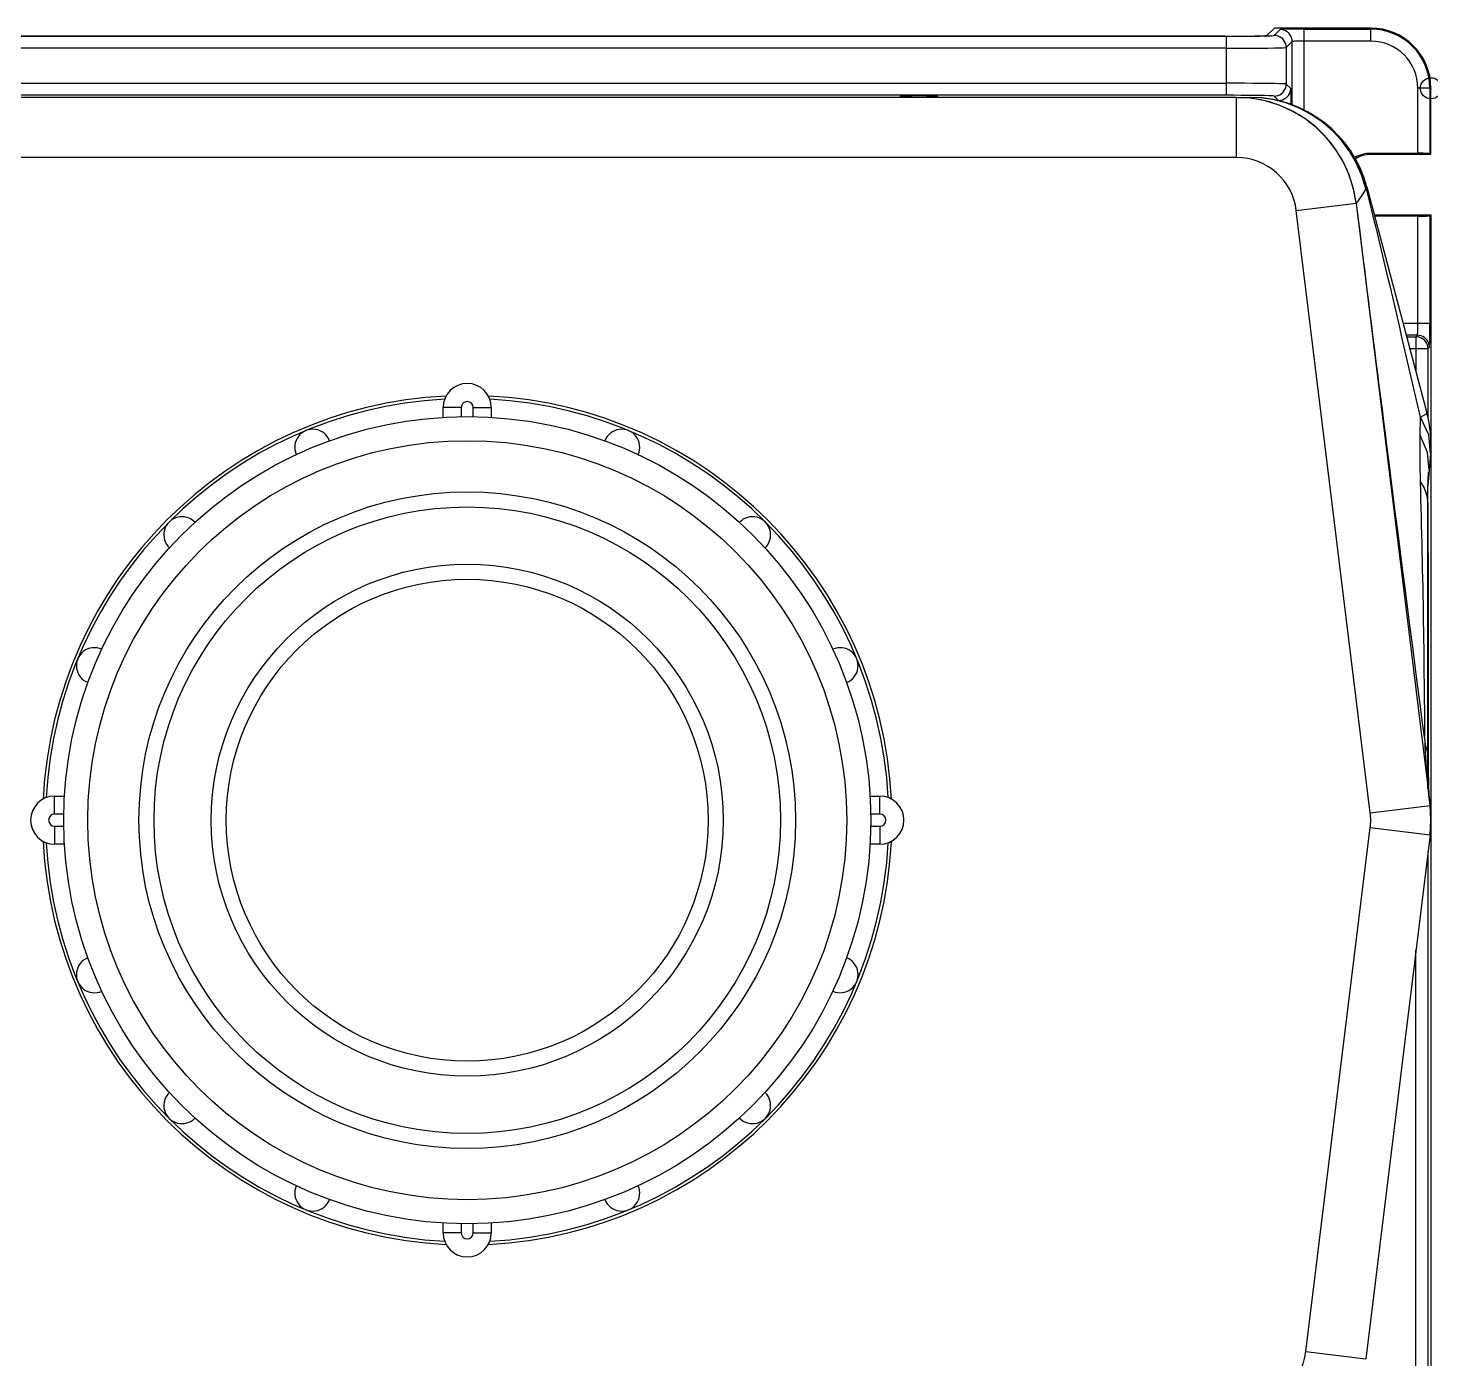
# Model space of a CAD drawing. Units: millimetres at full size. Extents: x -2744 to 2564, y -1956 to 1957.
# Drawn here: x 610.5 to 843.4, y -106.7 to 114.2 of the extents above; entities that cross this region are included whole.
import ezdxf

# ---------------------------------------------------------------- set-up
doc = ezdxf.new("R2010")
doc.units = ezdxf.units.MM
doc.header["$LTSCALE"] = 7
doc.header["$PDMODE"] = 32
doc.header["$PDSIZE"] = 3.5
doc.layers.add('0-1_LY_1', color=7, linetype='Continuous')
doc.layers.add('0-2_DEFPOINTS', color=7, linetype='Continuous')

# ---------------------------------------------------------------- blocks, each defined once
blk = doc.blocks.new('D5')
at = {"layer": '0-2_DEFPOINTS'}
blk.add_point((-6300.324, 4358.62), dxfattribs=at)

msp = doc.modelspace()

# ---------------------------------------------------------------- linework, layer by layer
at = {"layer": '0-1_LY_1'}
for p, q in [((817.407, 114.221), (816.184, 112.997)), ((833.407, 114.221), (817.407, 114.221)), ((833.407, 112.046), (833.407, 114.221)), ((527.421, 112.859), (809.394, 112.859)), ((809.185, 112.877), (527.63, 112.877)), ((809.394, 112.859), (809.394, 103.059)), ((817.392, 112.996), (818.373, 113.977)), ((820.373, 111.977), (819.392, 110.996)), ((820.373, 101.482), (820.373, 111.977)), ((822.373, 114.046), (833.407, 114.046)), ((822.373, 100.617), (822.373, 114.046)), ((833.407, 112.046), (822.373, 112.046)), ((809.394, 110.859), (527.421, 110.859)), ((527.421, 105.059), (809.394, 105.059)), ((819.392, 104.922), (820.128, 104.186)), ((811.129, 102.721), (525.686, 102.721)), ((755.235, 102.721), (755.407, 102.893)), ((755.907, 102.922), (755.907, 102.721)), ((760.907, 102.721), (760.907, 102.922)), ((761.407, 102.893), (761.58, 102.721)), ((811.129, 92.721), (811.129, 102.721)), ((811.274, 102.721), (811.324, 102.721)), ((813.305, 102.721), (813.444, 102.721)), ((818.094, 102.221), (817.392, 102.922)), ((820.128, 104.186), (820.128, 101.571)), ((841.233, 93.43), (841.233, 104.221)), ((817.888, 102.221), (818.094, 102.221)), ((818.128, 102.165), (818.128, 102.221)), ((833.407, 93.221), (833.407, 93.43)), ((833.407, 93.43), (841.233, 93.43)), ((843.407, 93.221), (833.407, 93.221)), ((843.407, 93.221), (843.232, 93.396)), ((811.129, 92.721), (525.686, 92.721)), ((832.773, 87.857), (842.737, 50.357)), ((830.989, 85.169), (830.98, 85.161)), ((830.98, 85.158), (843.258, -14.842)), ((834.005, 83.221), (843.407, 83.221)), ((841.233, 83.011), (834.06, 83.011)), ((843.407, 83.221), (843.232, 83.046)), ((843.232, 83.046), (843.232, 65.221)), ((838.787, 65.221), (843.232, 65.221)), ((841.164, 63.221), (839.319, 63.221)), ((840.918, 62.975), (841.164, 63.221)), ((842.918, 60.976), (839.915, 60.976)), ((843.164, 61.221), (842.918, 60.976)), ((842.918, 60.976), (842.918, 49.618)), ((682.407, 51.221), (679.407, 51.221)), ((679.407, 49.601), (679.407, 51.221)), ((682.407, 51.221), (682.407, 49.713)), ((684.407, 49.713), (684.407, 51.221)), ((684.407, 51.221), (687.407, 51.221)), ((687.407, 51.221), (687.407, 49.601)), ((843.116, 40.79), (842.911, 38.233)), ((842.918, -12.07), (842.918, 38.323)), ((614.907, -13.279), (616.527, -13.279)), ((614.907, -16.279), (614.907, -13.279)), ((750.288, -13.279), (751.907, -13.279)), ((751.907, -16.279), (751.907, -13.279)), ((616.415, -16.279), (614.907, -16.279)), ((751.907, -16.279), (750.4, -16.279)), ((833.333, -16.06), (843.258, -14.842)), ((614.907, -18.279), (614.907, -21.279)), ((614.907, -18.279), (616.415, -18.279)), ((750.4, -18.279), (751.907, -18.279)), ((751.907, -18.279), (751.907, -21.279)), ((822.651, -105.498), (833.333, -18.498)), ((833.333, -18.498), (843.258, -19.716)), ((843.258, -19.716), (832.576, -106.716)), ((616.527, -21.279), (614.907, -21.279)), ((751.907, -21.279), (750.288, -21.279)), ((840.918, -161.499), (840.918, -38.774)), ((679.407, -85.779), (679.407, -84.16)), ((682.407, -85.779), (679.407, -85.779)), ((682.407, -84.272), (682.407, -85.779)), ((684.407, -85.779), (684.407, -84.272)), ((684.407, -85.779), (687.407, -85.779)), ((687.407, -84.16), (687.407, -85.779)), ((822.651, -105.498), (832.576, -106.716))]:
    msp.add_line(p, q, dxfattribs=at)
for points in [[(809.394, 103.059), (527.421, 103.059), (527.421, 112.859)], [(809.185, 112.877), (810.268, 112.878), (811.324, 112.883), (812.33, 112.89), (813.259, 112.9), (814.091, 112.912), (814.804, 112.926), (815.382, 112.942), (815.811, 112.96), (816.08, 112.978), (816.184, 112.997)], [(809.394, 112.859), (810.631, 112.86), (811.839, 112.865), (812.988, 112.874), (814.051, 112.885), (815.001, 112.899), (815.816, 112.915), (816.477, 112.934), (816.967, 112.953), (817.274, 112.974), (817.392, 112.996)], [(819.392, 110.996), (819.367, 111.309), (819.294, 111.614), (819.174, 111.904), (819.01, 112.171), (818.806, 112.41), (818.568, 112.614), (818.3, 112.778), (818.01, 112.898), (817.705, 112.971), (817.392, 112.996)], [(822.373, 114.046), (821.754, 114.045), (821.15, 114.042), (820.576, 114.038), (820.044, 114.033), (819.569, 114.026), (819.162, 114.018), (818.831, 114.008), (818.586, 113.998), (818.432, 113.988), (818.373, 113.977)], [(820.373, 111.977), (820.348, 112.29), (820.275, 112.595), (820.155, 112.885), (819.991, 113.153), (819.787, 113.391), (819.549, 113.595), (819.281, 113.759), (818.991, 113.879), (818.686, 113.952), (818.373, 113.977)], [(822.373, 112.046), (822.063, 112.045), (821.761, 112.043), (821.474, 112.039), (821.209, 112.033), (820.971, 112.026), (820.767, 112.018), (820.602, 112.009), (820.48, 111.999), (820.403, 111.988), (820.373, 111.977)], [(809.394, 110.859), (810.941, 110.861), (812.451, 110.866), (813.887, 110.874), (815.215, 110.885), (816.403, 110.899), (817.422, 110.915), (818.248, 110.934), (818.86, 110.954), (819.245, 110.975), (819.392, 110.996)], [(819.392, 110.996), (819.392, 104.922), (819.245, 104.943), (818.86, 104.964), (818.248, 104.984), (817.422, 105.003), (816.403, 105.019), (815.215, 105.033), (813.887, 105.044), (812.451, 105.052), (810.941, 105.057), (809.394, 105.059)], [(817.392, 102.922), (817.705, 102.947), (818.01, 103.02), (818.3, 103.14), (818.568, 103.304), (818.806, 103.508), (819.01, 103.747), (819.174, 104.014), (819.294, 104.304), (819.367, 104.609), (819.392, 104.922)], [(761.407, 102.893), (761.377, 102.9), (761.286, 102.908), (761.136, 102.915), (760.931, 102.921), (760.675, 102.927), (760.372, 102.932), (760.029, 102.937), (759.654, 102.941), (759.253, 102.943), (758.834, 102.945), (758.407, 102.945), (757.981, 102.945), (757.562, 102.943), (757.161, 102.941), (756.786, 102.937), (756.443, 102.932), (756.14, 102.927), (755.884, 102.921), (755.679, 102.915), (755.529, 102.908), (755.438, 102.9), (755.407, 102.893)], [(817.392, 102.922), (817.274, 102.944), (816.967, 102.965), (816.477, 102.985), (815.816, 103.003), (815.001, 103.019), (814.051, 103.033), (812.988, 103.044), (811.839, 103.053), (810.631, 103.058), (809.394, 103.059)], [(830.98, 85.161), (830.541, 87.537), (829.819, 89.842), (828.824, 92.044), (827.571, 94.109), (826.078, 96.008), (824.367, 97.714), (822.463, 99.2), (820.393, 100.447), (818.188, 101.434), (815.88, 102.149), (813.523, 102.577), (811.13, 102.721)], [(811.15, 102.721), (811.457, 102.721), (811.907, 102.721), (812.532, 102.721), (813.305, 102.721)], [(830.989, 85.169), (830.549, 87.544), (829.827, 89.85), (828.831, 92.051), (827.578, 94.116), (826.084, 96.015), (824.373, 97.72), (822.469, 99.205), (820.4, 100.451), (818.196, 101.437), (815.889, 102.151), (813.536, 102.578), (811.15, 102.721)], [(832.599, 87.511), (831.943, 89.662), (831.05, 91.726), (829.932, 93.675), (828.604, 95.486), (827.082, 97.135), (825.385, 98.602), (823.536, 99.867), (821.557, 100.915), (819.473, 101.733), (817.312, 102.31), (815.319, 102.618), (813.305, 102.721)], [(832.687, 87.657), (832.014, 89.806), (831.104, 91.866), (829.97, 93.809), (828.626, 95.612), (827.09, 97.251), (825.379, 98.705), (823.518, 99.956), (821.528, 100.988), (819.436, 101.789), (817.267, 102.347), (815.364, 102.627), (813.444, 102.721)], [(818.128, 102.221), (818.437, 102.25), (818.739, 102.326), (819.027, 102.446), (819.292, 102.608), (819.53, 102.809), (819.734, 103.042), (819.899, 103.303), (820.021, 103.585), (820.098, 103.882), (820.128, 104.186)], [(843.232, 104.221), (843.232, 93.396), (843.203, 93.401), (843.126, 93.407), (843.003, 93.412), (842.838, 93.416), (842.634, 93.42), (842.397, 93.424), (842.131, 93.427), (841.844, 93.429), (841.542, 93.43), (841.233, 93.43)], [(843.407, 93.221), (843.407, 104.221), (841.233, 104.221)], [(818.094, 102.221), (818.111, 102.221), (818.128, 102.221)], [(841.666, 49.638), (841.281, 51.299), (840.897, 52.959), (840.514, 54.62), (840.131, 56.281), (839.749, 57.942), (839.367, 59.603), (838.985, 61.264), (838.601, 62.925), (838.218, 64.586), (837.832, 66.246), (837.446, 67.906), (837.057, 69.566), (836.667, 71.225), (836.274, 72.883), (835.878, 74.541), (835.653, 75.479), (835.427, 76.416), (835.201, 77.353), (834.973, 78.29), (834.746, 79.227), (834.517, 80.164), (834.289, 81.1), (834.06, 82.037), (833.831, 82.973), (833.602, 83.91), (833.373, 84.847), (833.144, 85.783), (832.915, 86.72), (832.687, 87.657), (832.599, 87.511), (832.074, 86.681), (831.606, 85.998), (831.245, 85.505), (830.989, 85.169)], [(832.687, 87.657), (832.763, 87.765), (832.773, 87.857)], [(833.333, -16.06), (821.055, 83.94), (830.98, 85.158)], [(830.989, 85.169), (831.108, 84.213), (831.227, 83.258), (831.346, 82.303), (831.464, 81.347), (831.583, 80.392), (831.702, 79.437), (831.821, 78.482), (831.94, 77.526), (832.059, 76.571), (832.177, 75.616), (832.296, 74.66), (832.416, 73.705), (832.535, 72.75), (832.783, 70.762), (833.031, 68.774), (833.28, 66.786), (833.529, 64.798), (833.779, 62.811), (834.029, 60.823), (834.279, 58.835), (834.529, 56.848), (834.78, 54.86), (835.031, 52.873), (835.283, 50.885), (835.534, 48.898), (835.786, 46.911), (836.039, 44.923), (836.291, 42.936), (836.692, 39.79), (837.093, 36.644), (837.495, 33.498), (837.898, 30.353), (838.301, 27.207), (838.705, 24.062), (839.11, 20.916), (839.516, 17.771), (839.922, 14.626), (840.33, 11.481), (840.738, 8.336)], [(841.233, 65.221), (841.233, 83.011), (841.542, 83.012), (841.844, 83.013), (842.131, 83.015), (842.397, 83.018), (842.634, 83.021), (842.838, 83.026), (843.003, 83.03), (843.126, 83.035), (843.203, 83.04), (843.232, 83.046)], [(843.407, 83.221), (843.407, -181.779), (843.232, -181.604)], [(841.164, 63.221), (841.175, 63.25), (841.185, 63.327), (841.195, 63.45), (841.204, 63.615), (841.213, 63.819), (841.22, 64.056), (841.225, 64.322), (841.229, 64.609), (841.232, 64.911), (841.233, 65.221)], [(843.164, 61.221), (843.175, 61.28), (843.185, 61.434), (843.195, 61.679), (843.204, 62.009), (843.212, 62.417), (843.219, 62.892), (843.225, 63.423), (843.229, 63.998), (843.231, 64.602), (843.232, 65.221)], [(839.384, 62.975), (840.918, 62.975), (840.918, 57.2)], [(842.918, 60.976), (842.893, 61.288), (842.82, 61.593), (842.7, 61.883), (842.536, 62.151), (842.332, 62.389), (842.094, 62.593), (841.826, 62.757), (841.536, 62.877), (841.231, 62.951), (840.918, 62.975)], [(843.164, 61.221), (843.139, 61.534), (843.066, 61.839), (842.946, 62.129), (842.782, 62.396), (842.578, 62.635), (842.339, 62.839), (842.072, 63.003), (841.782, 63.123), (841.477, 63.196), (841.164, 63.221)], [(842.433, -4.661), (842.416, -3.213), (842.4, -1.766), (842.384, -0.319), (842.369, 1.128), (842.354, 2.575), (842.339, 4.022), (842.324, 5.469), (842.309, 6.917), (842.293, 8.364), (842.276, 9.811), (842.258, 11.258), (842.239, 12.705), (842.219, 14.152), (842.197, 15.599), (842.173, 17.046), (842.147, 18.503), (842.12, 19.961), (842.09, 21.418), (842.06, 22.875), (842.028, 24.332), (841.996, 25.789), (841.962, 27.246), (841.928, 28.703), (841.893, 30.16), (841.859, 31.617), (841.824, 33.075), (841.79, 34.532), (841.756, 35.989), (841.722, 37.446), (841.689, 38.903), (841.667, 39.881), (841.642, 40.859), (841.621, 41.838), (841.607, 42.816), (841.604, 43.765), (841.607, 44.714), (841.614, 45.663), (841.619, 46.612), (841.666, 49.638)], [(841.666, 49.638), (842.189, 49.893), (842.541, 50.104), (842.7, 50.246), (842.737, 50.357)], [(843.343, 43.621), (843.04, 46.669), (841.666, 49.638)], [(843.118, 40.807), (842.856, 43.743), (841.619, 46.612)], [(843.343, 43.621), (843.118, 40.807), (843.096, 40.528)], [(842.891, 35.227), (842.89, 35.322), (842.884, 36.283), (842.888, 37.244), (842.901, 38.038), (842.925, 38.832), (842.952, 39.473), (842.99, 40.114), (843.023, 40.552)], [(842.953, 35.192), (842.858, 36.21), (842.582, 37.218), (842.201, 38.07), (841.689, 38.903)], [(842.961, 32.316), (842.958, 33.276), (842.955, 34.235), (842.953, 35.195)], [(843.009, -7.129), (843.009, -6.187), (843.009, -5.245), (843.009, -4.303), (843.009, -3.361), (843.009, -2.42), (843.009, -1.478), (843.009, -0.536), (843.009, 0.406), (843.009, 1.348), (843.008, 2.29), (843.008, 3.232), (843.008, 4.173), (843.008, 5.115), (843.007, 6.225), (843.007, 7.334), (843.006, 8.444), (843.005, 9.553), (843.005, 10.663), (843.004, 11.772), (843.002, 12.882), (843.001, 13.991), (843, 15.101), (842.998, 16.211), (842.997, 17.32), (842.995, 18.43), (842.993, 19.539), (842.991, 20.649), (842.988, 21.758), (842.986, 22.718), (842.984, 23.678), (842.982, 24.637), (842.979, 25.597), (842.977, 26.557), (842.974, 27.517), (842.971, 28.477), (842.969, 29.436), (842.966, 30.396), (842.963, 31.356), (842.961, 32.316)], [(840.738, 8.336), (841.147, 5.191), (841.556, 2.046), (841.967, -1.099), (842.378, -4.243), (842.433, -4.661)], [(843.009, -7.119), (842.863, -5.881), (842.433, -4.661)], [(843.258, -14.839), (843.173, -13.968), (843.085, -13.097), (842.999, -12.227), (842.915, -11.356), (842.837, -10.484), (842.761, -9.56), (842.691, -8.636), (842.627, -7.711), (842.566, -6.786), (842.508, -5.861), (842.47, -5.261), (842.433, -4.661)], [(843.127, -13.496), (843.086, -12.615), (843.064, -11.979), (843.048, -11.344), (843.033, -10.531), (843.022, -9.718), (843.016, -9.043), (843.012, -8.367), (843.009, -7.691), (843.009, -7.128)], [(843.259, -19.715), (843.408, -17.277), (843.258, -14.839)], [(842.918, -22.488), (842.918, -127.499)]]:
    msp.add_lwpolyline(points, dxfattribs=at)
for radius in [67, 63, 54.5, 52, 42.5, 40]:
    msp.add_circle((683.407, -17.279), radius, dxfattribs=at)
for centre, radius, start, end in [((833.407, 104.221), 10, 0, 90), ((833.407, 104.221), 9.825, 0, 90), ((833.407, 104.221), 7.825, 0, 90), ((811.129, 82.721), 20, 7, 90), ((813.444, 82.721), 20, 14.87983, 90), ((833.407, 88.221), 5.21, 90, 120.4311), ((833.407, 88.221), 5, 90, 120.46286), ((811.129, 82.721), 10, 7, 90), ((683.407, 51.221), 4, 0, 180), ((683.407, -17.279), 70.5, 92.8564, 177.1436), ((683.407, -17.279), 70, 93.06854, 176.93146), ((683.407, 51.221), 1, 0, 180), ((683.407, -17.279), 70.5, 2.8564, 87.1436), ((683.407, -17.279), 70, 3.06854, 86.93146), ((823.407, 45.221), 20, 355.41102, 14.87983), ((657.768, 44.621), 3, 21.21715, 203.78285), ((709.047, 44.621), 3, 336.21715, 158.78285), ((636.031, 30.097), 3, 43.71715, 226.28285), ((730.784, 30.097), 3, 313.71715, 136.28285), ((621.508, 8.361), 3, 66.21715, 248.78285), ((745.307, 8.361), 3, 291.21715, 113.78285), ((614.907, -17.279), 4, 90, 270), ((751.907, -17.279), 4, 270, 90), ((614.907, -17.279), 1, 90, 270), ((751.907, -17.279), 1, 270, 90), ((823.407, -17.279), 10, 353, 7), ((823.407, -17.279), 20, 353, 7), ((683.407, -17.279), 70.5, 182.8564, 267.1436), ((683.407, -17.279), 70.5, 272.8564, 357.1436), ((683.407, -17.279), 70, 183.06854, 266.93146), ((683.407, -17.279), 70, 273.06854, 356.93146), ((621.508, -42.919), 3, 111.21715, 293.78285), ((745.307, -42.919), 3, 246.21715, 68.78285), ((636.031, -64.655), 3, 133.71715, 316.28285), ((730.784, -64.655), 3, 223.71715, 46.28285), ((657.768, -79.179), 3, 156.21715, 338.78285), ((709.047, -79.179), 3, 201.21715, 23.78285), ((683.407, -85.779), 4, 180, 0), ((683.407, -85.779), 1, 180, 0), ((812.725, -104.279), 10, 270, 353)]:
    msp.add_arc(centre, radius, start, end, dxfattribs=at)

# ---------------------------------------------------------------- block references
msp.add_blockref('D5', (7143.732, -4254.399), dxfattribs=at)

doc.saveas('drawing.dxf')
